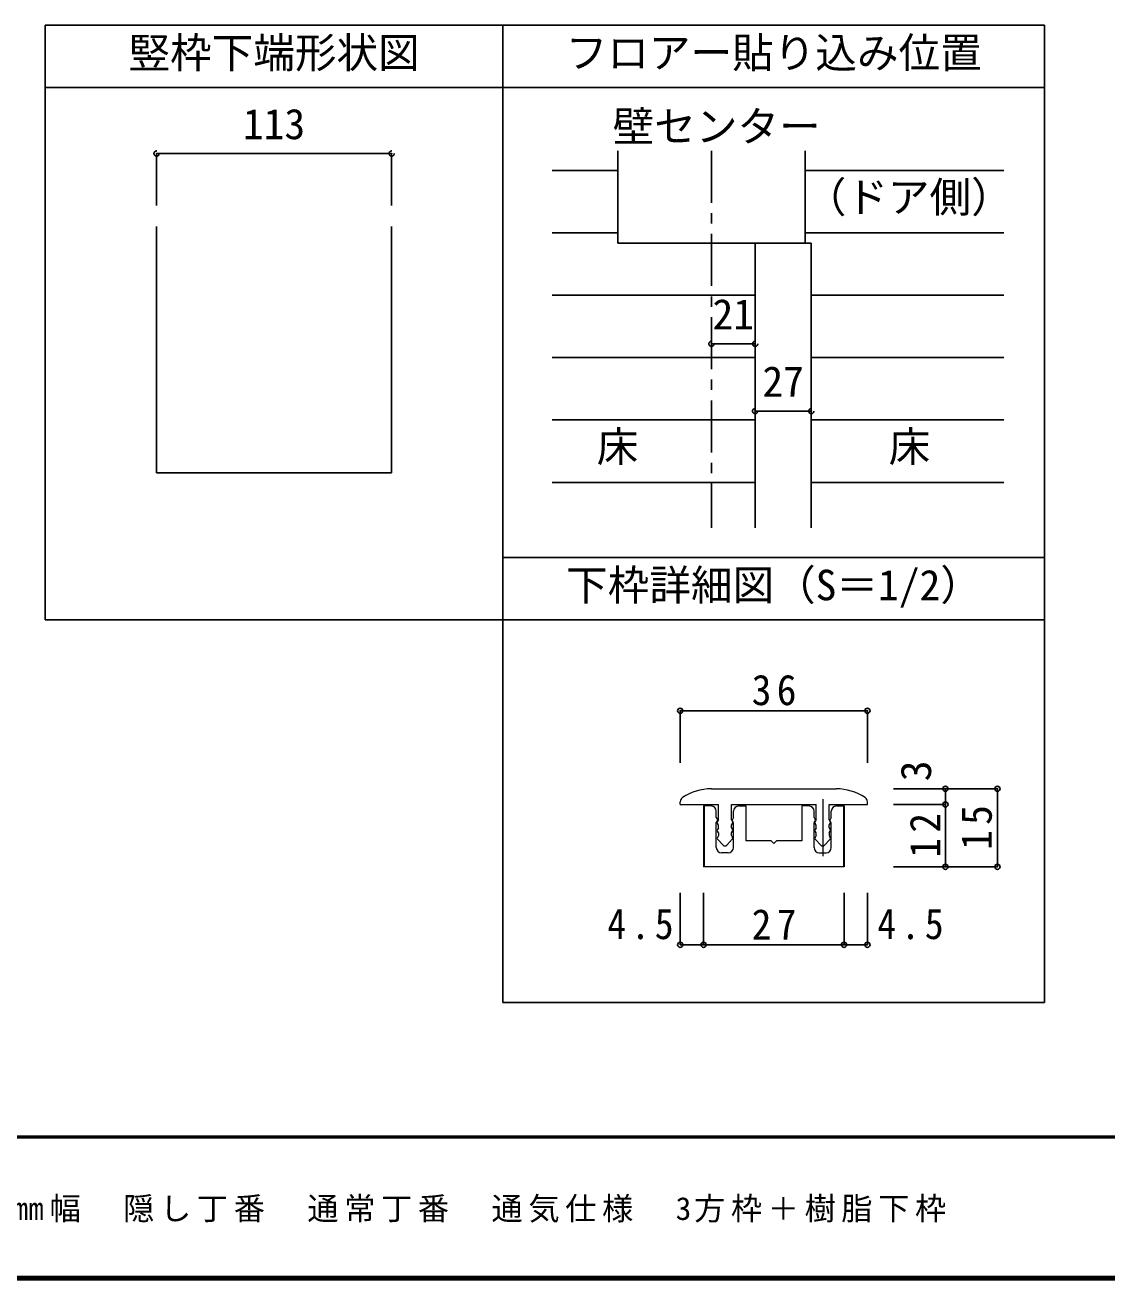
# Model space of a CAD drawing. Units: millimetres at full size, sheet at 1:5, with parts at other scales. Extents: x -973 to 977, y -718 to 696.
# Drawn here: x -523 to -3, y -701 to -98 of the extents above; entities that cross this region are included whole.
import ezdxf
from ezdxf.enums import TextEntityAlignment as Align

# ---------------------------------------------------------------- set-up
doc = ezdxf.new("R2010")
doc.units = ezdxf.units.MM
doc.header["$LTSCALE"] = 5
doc.header["$PDMODE"] = 32
doc.header["$PDSIZE"] = 2.5
doc.linetypes.add('CHAIN1', pattern=[8, 5, -1, 1, -1])
doc.linetypes.add('DASHED1', pattern=[1.8, 1.2, -0.6])
for name, color, linetype in [('0-1_通り芯', 4, 'CHAIN1'), ('0-3_仕上げ', 7, 'Continuous'), ('0-4_枠', 3, 'Continuous'), ('0-A_文字', 3, 'Continuous'), ('0-B_寸法', 4, 'DASHED1'), ('1-B_寸法', 7, 'Continuous'), ('F-1_枠', 6, 'Continuous'), ('F-A_文字', 7, 'Continuous')]:
    doc.layers.add(name, color=color, linetype=linetype)
doc.layers.add('1-7_金物', color=7, linetype='Continuous', lineweight=18)
doc.styles.add('ＭＳ ゴシック', font='')
doc.styles.get('ＭＳ ゴシック').set_extended_font_data('MS Gothic')

msp = doc.modelspace()

# ---------------------------------------------------------------- linework, layer by layer
at = {"layer": '0-1_通り芯'}
msp.add_line((-193.506, -157.931), (-193.506, -339.154), dxfattribs=at)
at = {"layer": '0-3_仕上げ'}
for p, q in [((-238.506, -202.372), (-238.506, -157.931)), ((-148.506, -157.931), (-148.506, -202.372)), ((-145.506, -202.372), (-238.506, -202.372))]:
    msp.add_line(p, q, dxfattribs=at)
at = {"layer": '0-3_仕上げ', "color": 4}
for p, q in [((-238.506, -167.372), (-270.047, -167.372)), ((-148.506, -167.372), (-53.042, -167.372)), ((-238.506, -197.372), (-270.047, -197.372)), ((-148.506, -197.372), (-53.042, -197.372)), ((-172.506, -227.372), (-270.047, -227.372)), ((-145.506, -227.372), (-53.042, -227.372)), ((-172.506, -257.372), (-270.047, -257.372)), ((-145.506, -257.372), (-53.042, -257.372)), ((-172.506, -287.372), (-270.047, -287.372)), ((-145.506, -287.372), (-53.042, -287.372)), ((-172.506, -317.372), (-270.047, -317.372)), ((-145.506, -317.372), (-53.042, -317.372))]:
    msp.add_line(p, q, dxfattribs=at)
at = {"layer": '0-4_枠'}
for p, q in [((-460.222, -194.266), (-460.222, -312.837)), ((-347.222, -194.266), (-347.222, -312.837)), ((-460.222, -312.837), (-347.222, -312.837))]:
    msp.add_line(p, q, dxfattribs=at)
at = {"layer": '0-4_枠', "color": 7}
for p, q in [((-172.506, -202.372), (-172.506, -339.154)), ((-172.506, -202.372), (-145.506, -202.372)), ((-145.506, -202.372), (-145.506, -339.154))]:
    msp.add_line(p, q, dxfattribs=at)
at = {"layer": '0-A_文字'}
for p, q in [((-513.722, -97.5), (-293.722, -97.5)), ((-513.722, -97.5), (-513.722, -383.448)), ((-293.722, -97.5), (-33.347, -97.5)), ((-293.722, -97.5), (-293.722, -383.448)), ((-33.347, -97.5), (-33.347, -567.5)), ((-513.722, -127.5), (-293.722, -127.5)), ((-293.722, -127.5), (-33.347, -127.5)), ((-33.347, -353.448), (-293.722, -353.448)), ((-293.722, -353.448), (-293.722, -567.5)), ((-293.722, -383.448), (-513.722, -383.448)), ((-33.347, -383.448), (-293.722, -383.448)), ((-293.722, -567.5), (-33.347, -567.5))]:
    msp.add_line(p, q, dxfattribs=at)
at = {"layer": '0-B_寸法', "linetype": 'Continuous'}
for p, q in [((-460.222, -159.266), (-347.222, -159.266)), ((-460.222, -159.266), (-460.222, -184.266)), ((-347.222, -159.266), (-347.222, -184.266)), ((-193.506, -250.757), (-172.506, -250.757)), ((-172.506, -283.087), (-145.506, -283.087))]:
    msp.add_line(p, q, dxfattribs=at)
at = {"layer": '0-B_寸法', "color": 7}
for p in [(-460.222, -159.266), (-347.222, -159.266), (-193.506, -250.757), (-172.506, -250.757), (-172.506, -283.087), (-145.506, -283.087)]:
    msp.add_point(p, dxfattribs=at)
at = {"layer": '1-7_金物'}
for p, q in [((-193.535, -464.703), (-133.535, -464.703)), ((-208.535, -472.203), (-208.535, -470.995)), ((-208.535, -472.203), (-190.16, -472.203)), ((-197.284, -472.953), (-197.284, -502.203)), ((-193.66, -472.953), (-197.284, -472.953)), ((-197.034, -472.953), (-197.034, -502.203)), ((-191.16, -478.578), (-191.16, -475.453)), ((-190.16, -479.703), (-190.16, -472.203)), ((-183.91, -472.203), (-143.16, -472.203)), ((-183.91, -479.703), (-183.91, -472.203)), ((-182.909, -478.578), (-182.909, -475.453)), ((-180.409, -472.953), (-177.034, -472.953)), ((-177.034, -472.953), (-177.034, -489.703)), ((-150.034, -472.953), (-150.034, -489.703)), ((-146.659, -472.953), (-150.034, -472.953)), ((-144.159, -478.578), (-144.159, -475.453)), ((-143.16, -479.703), (-143.16, -472.203)), ((-136.91, -472.203), (-118.535, -472.203)), ((-136.91, -479.703), (-136.91, -472.203)), ((-135.909, -478.578), (-135.909, -475.453)), ((-130.034, -472.953), (-130.034, -502.203)), ((-118.535, -472.203), (-118.535, -470.995)), ((-191.16, -478.578), (-190.641, -479.442)), ((-191.16, -481.078), (-190.641, -480.214)), ((-191.16, -492.953), (-191.16, -481.078)), ((-190.16, -479.703), (-190.678, -480.567)), ((-190.16, -482.203), (-190.678, -481.339)), ((-190.16, -483.453), (-190.16, -482.203)), ((-183.91, -479.703), (-183.391, -480.567)), ((-182.909, -478.578), (-183.428, -479.442)), ((-182.909, -481.078), (-183.428, -480.214)), ((-182.909, -492.953), (-182.909, -481.078)), ((-144.159, -478.578), (-143.641, -479.442)), ((-144.159, -481.078), (-143.641, -480.214)), ((-144.159, -492.953), (-144.159, -481.078)), ((-143.16, -479.703), (-143.678, -480.567)), ((-136.91, -479.703), (-136.391, -480.567)), ((-136.91, -482.203), (-136.391, -481.339)), ((-136.91, -483.453), (-136.91, -482.203)), ((-135.909, -478.578), (-136.428, -479.442)), ((-135.909, -481.078), (-136.428, -480.214)), ((-135.909, -492.953), (-135.909, -481.078)), ((-190.16, -483.453), (-190.678, -484.317)), ((-190.16, -485.953), (-190.678, -485.089)), ((-190.16, -487.203), (-190.678, -488.067)), ((-190.16, -485.953), (-190.16, -487.203)), ((-183.91, -483.453), (-183.391, -484.317)), ((-183.91, -485.953), (-183.391, -485.089)), ((-183.91, -487.203), (-183.91, -485.953)), ((-183.91, -487.203), (-183.391, -488.067)), ((-143.16, -483.453), (-143.678, -484.317)), ((-143.16, -485.953), (-143.678, -485.089)), ((-143.16, -487.203), (-143.678, -488.067)), ((-143.16, -487.203), (-143.16, -485.953)), ((-136.91, -483.453), (-136.391, -484.317)), ((-136.91, -485.953), (-136.391, -485.089)), ((-136.91, -485.953), (-136.91, -487.203)), ((-136.91, -487.203), (-136.391, -488.067)), ((-187.951, -491.803), (-190.584, -488.963)), ((-186.118, -491.803), (-183.485, -488.963)), ((-164.784, -489.703), (-177.034, -489.703)), ((-163.534, -490.953), (-164.784, -489.703)), ((-163.534, -490.953), (-162.284, -489.703)), ((-150.034, -489.703), (-162.284, -489.703)), ((-140.951, -491.803), (-143.584, -488.963)), ((-139.118, -491.803), (-136.485, -488.963)), ((-185.41, -495.453), (-188.66, -495.453)), ((-141.659, -495.453), (-138.409, -495.453))]:
    msp.add_line(p, q, dxfattribs=at)
at = {"layer": '1-7_金物', "color": 4}
msp.add_line((-140.035, -469.703), (-140.035, -497.056), dxfattribs=at)
at = {"layer": '1-7_金物'}
for points in [[(-133.409, -472.953), (-129.784, -472.953), (-129.784, -502.203), (-197.284, -502.203)], [(-183.91, -483.453), (-183.91, -482.203), (-183.391, -481.339)], [(-143.16, -483.453), (-143.16, -482.203), (-143.678, -481.339)]]:
    msp.add_lwpolyline(points, dxfattribs=at)
for centre, radius, start, end in [((-206.035, -470.995), 2.5, 123.74899, 180), ((-193.535, -489.703), 25, 90, 123.74899), ((-133.535, -489.703), 25, 56.25101, 90), ((-121.035, -470.995), 2.5, 0, 56.25101), ((-193.66, -475.453), 2.5, 0, 90), ((-180.409, -475.453), 2.5, 90, 180), ((-146.659, -475.453), 2.5, 0, 90), ((-133.409, -475.453), 2.5, 90, 180), ((-190.035, -480.953), 0.75, 149.05365, 210.94635), ((-191.285, -479.828), 0.75, 329.05368, 30.94635), ((-182.784, -479.828), 0.75, 149.05365, 210.94632), ((-184.035, -480.953), 0.75, 329.05365, 30.94632), ((-143.035, -480.953), 0.75, 149.05366, 210.94634), ((-144.284, -479.828), 0.75, 329.05368, 30.94635), ((-135.784, -479.828), 0.75, 149.05365, 210.94632), ((-137.035, -480.953), 0.75, 329.05365, 30.94635), ((-190.035, -484.703), 0.75, 149.05365, 210.94635), ((-190.035, -488.453), 0.75, 149.05362, 222.83826), ((-184.035, -488.453), 0.75, 317.16174, 30.94632), ((-184.035, -484.703), 0.75, 329.05365, 30.94632), ((-143.035, -484.703), 0.75, 149.05366, 210.94634), ((-143.035, -488.453), 0.75, 149.0537, 222.83827), ((-137.035, -488.453), 0.75, 317.16174, 30.94638), ((-137.035, -484.703), 0.75, 329.05365, 30.94635), ((-188.66, -492.953), 2.5, 180, 270), ((-187.035, -490.953), 1.25, 222.83826, 317.16174), ((-185.409, -492.953), 2.5, 270, 0), ((-141.659, -492.953), 2.5, 180, 270), ((-140.035, -490.953), 1.25, 222.83827, 317.16174), ((-138.409, -492.953), 2.5, 270, 0)]:
    msp.add_arc(centre, radius, start, end, dxfattribs=at)
at = {"layer": '1-B_寸法', "color": 4}
for p, q in [((-208.535, -427.203), (-118.535, -427.203)), ((-208.535, -427.203), (-208.535, -452.203)), ((-118.535, -427.203), (-118.535, -452.203)), ((-56.035, -464.703), (-106.035, -464.703)), ((-81.035, -472.203), (-81.035, -464.703)), ((-56.035, -502.203), (-56.035, -464.703)), ((-81.035, -472.203), (-106.035, -472.203)), ((-81.035, -502.203), (-81.035, -472.203)), ((-56.035, -502.203), (-106.035, -502.203)), ((-208.535, -539.703), (-208.535, -514.703)), ((-197.284, -539.703), (-197.284, -514.703)), ((-129.784, -539.703), (-129.784, -514.703)), ((-118.535, -539.703), (-118.535, -514.703)), ((-208.535, -539.703), (-197.284, -539.703)), ((-197.284, -539.703), (-129.784, -539.703)), ((-129.784, -539.703), (-118.535, -539.703))]:
    msp.add_line(p, q, dxfattribs=at)
at = {"layer": '1-B_寸法'}
for p in [(-208.535, -427.203), (-118.535, -427.203), (-81.035, -464.703), (-56.035, -464.703), (-81.035, -472.203), (-81.035, -502.203), (-56.035, -502.203), (-208.535, -539.703), (-197.284, -539.703), (-129.784, -539.703), (-118.535, -539.703)]:
    msp.add_point(p, dxfattribs=at)
at = {"layer": 'F-1_枠'}
for p, q in [((976.653, -631.667), (-973.347, -631.667)), ((976.653, -632.5), (-973.347, -632.5)), ((976.653, -699.167), (-973.347, -699.167)), ((976.653, -700), (-973.347, -700)), ((976.653, -700.833), (-973.347, -700.833))]:
    msp.add_line(p, q, dxfattribs=at)

# ---------------------------------------------------------------- texts
at = {"layer": '0-A_文字', "color": 7, "style": 'ＭＳ ゴシック'}
for s, p in [('竪枠下端形状図', (-473.722, -122.5)), ('フロアー貼り込み位置', (-263.534, -122.5)), ('壁センター', (-241.006, -157.931)), ('（ドア側）', (-148.664, -191.931)), ('床', (-248.646, -311.89)), ('床', (-108.323, -311.89)), ('下枠詳細図（S＝1/2）', (-263.37, -378.448))]:
    msp.add_text(s, height=14.66, dxfattribs=at).set_placement(p, align=Align.BOTTOM_LEFT)
at = {"layer": '0-B_寸法', "color": 7, "style": 'ＭＳ ゴシック'}
for s, p in [('113', (-418.722, -156.766)), ('21', (-193.006, -248.257)), ('27', (-169.006, -280.587))]:
    msp.add_text(s, height=14.66, dxfattribs=at).set_placement(p, align=Align.BOTTOM_LEFT)
at = {"layer": '1-B_寸法', "style": 'ＭＳ ゴシック'}
msp.add_text('3', height=14.66, rotation=90, dxfattribs=at).set_placement((-83.535, -461.07), align=Align.BOTTOM_LEFT)
at = {"layer": '1-B_寸法', "char_height": 14.66, "attachment_point": 7, "style": 'ＭＳ ゴシック'}
for s, insert in [('\\T1.27;\\W0.95;36', (-174.16, -424.703)), ('\\T1.27;\\W0.9;4.5', (-243.517, -537.203)), ('\\T1.27;\\W0.95;27', (-174.159, -537.203)), ('\\T1.27;\\W0.9;4.5', (-113.713, -537.203))]:
    msp.add_mtext(s, dxfattribs=dict(at, insert=insert))
at = {"layer": '1-B_寸法', "char_height": 14.66, "attachment_point": 7, "rotation": 90, "style": 'ＭＳ ゴシック'}
for s, insert in [('\\T1.27;\\W0.95;15', (-58.535, -494.078)), ('\\T1.27;\\W0.95;12', (-83.535, -497.828))]:
    msp.add_mtext(s, dxfattribs=dict(at, insert=insert))
at = {"layer": 'F-A_文字', "insert": (-847.938, -673.333), "char_height": 11, "attachment_point": 7, "style": 'ＭＳ ゴシック'}
msp.add_mtext('\\T1.18;ドレタス\u3000H24シングルドア\u3000固定枠113㎜幅\u3000隠し丁番\u3000通常丁番\u3000通気仕様\u30003方枠＋樹脂下枠', dxfattribs=at)

doc.saveas('drawing.dxf')
